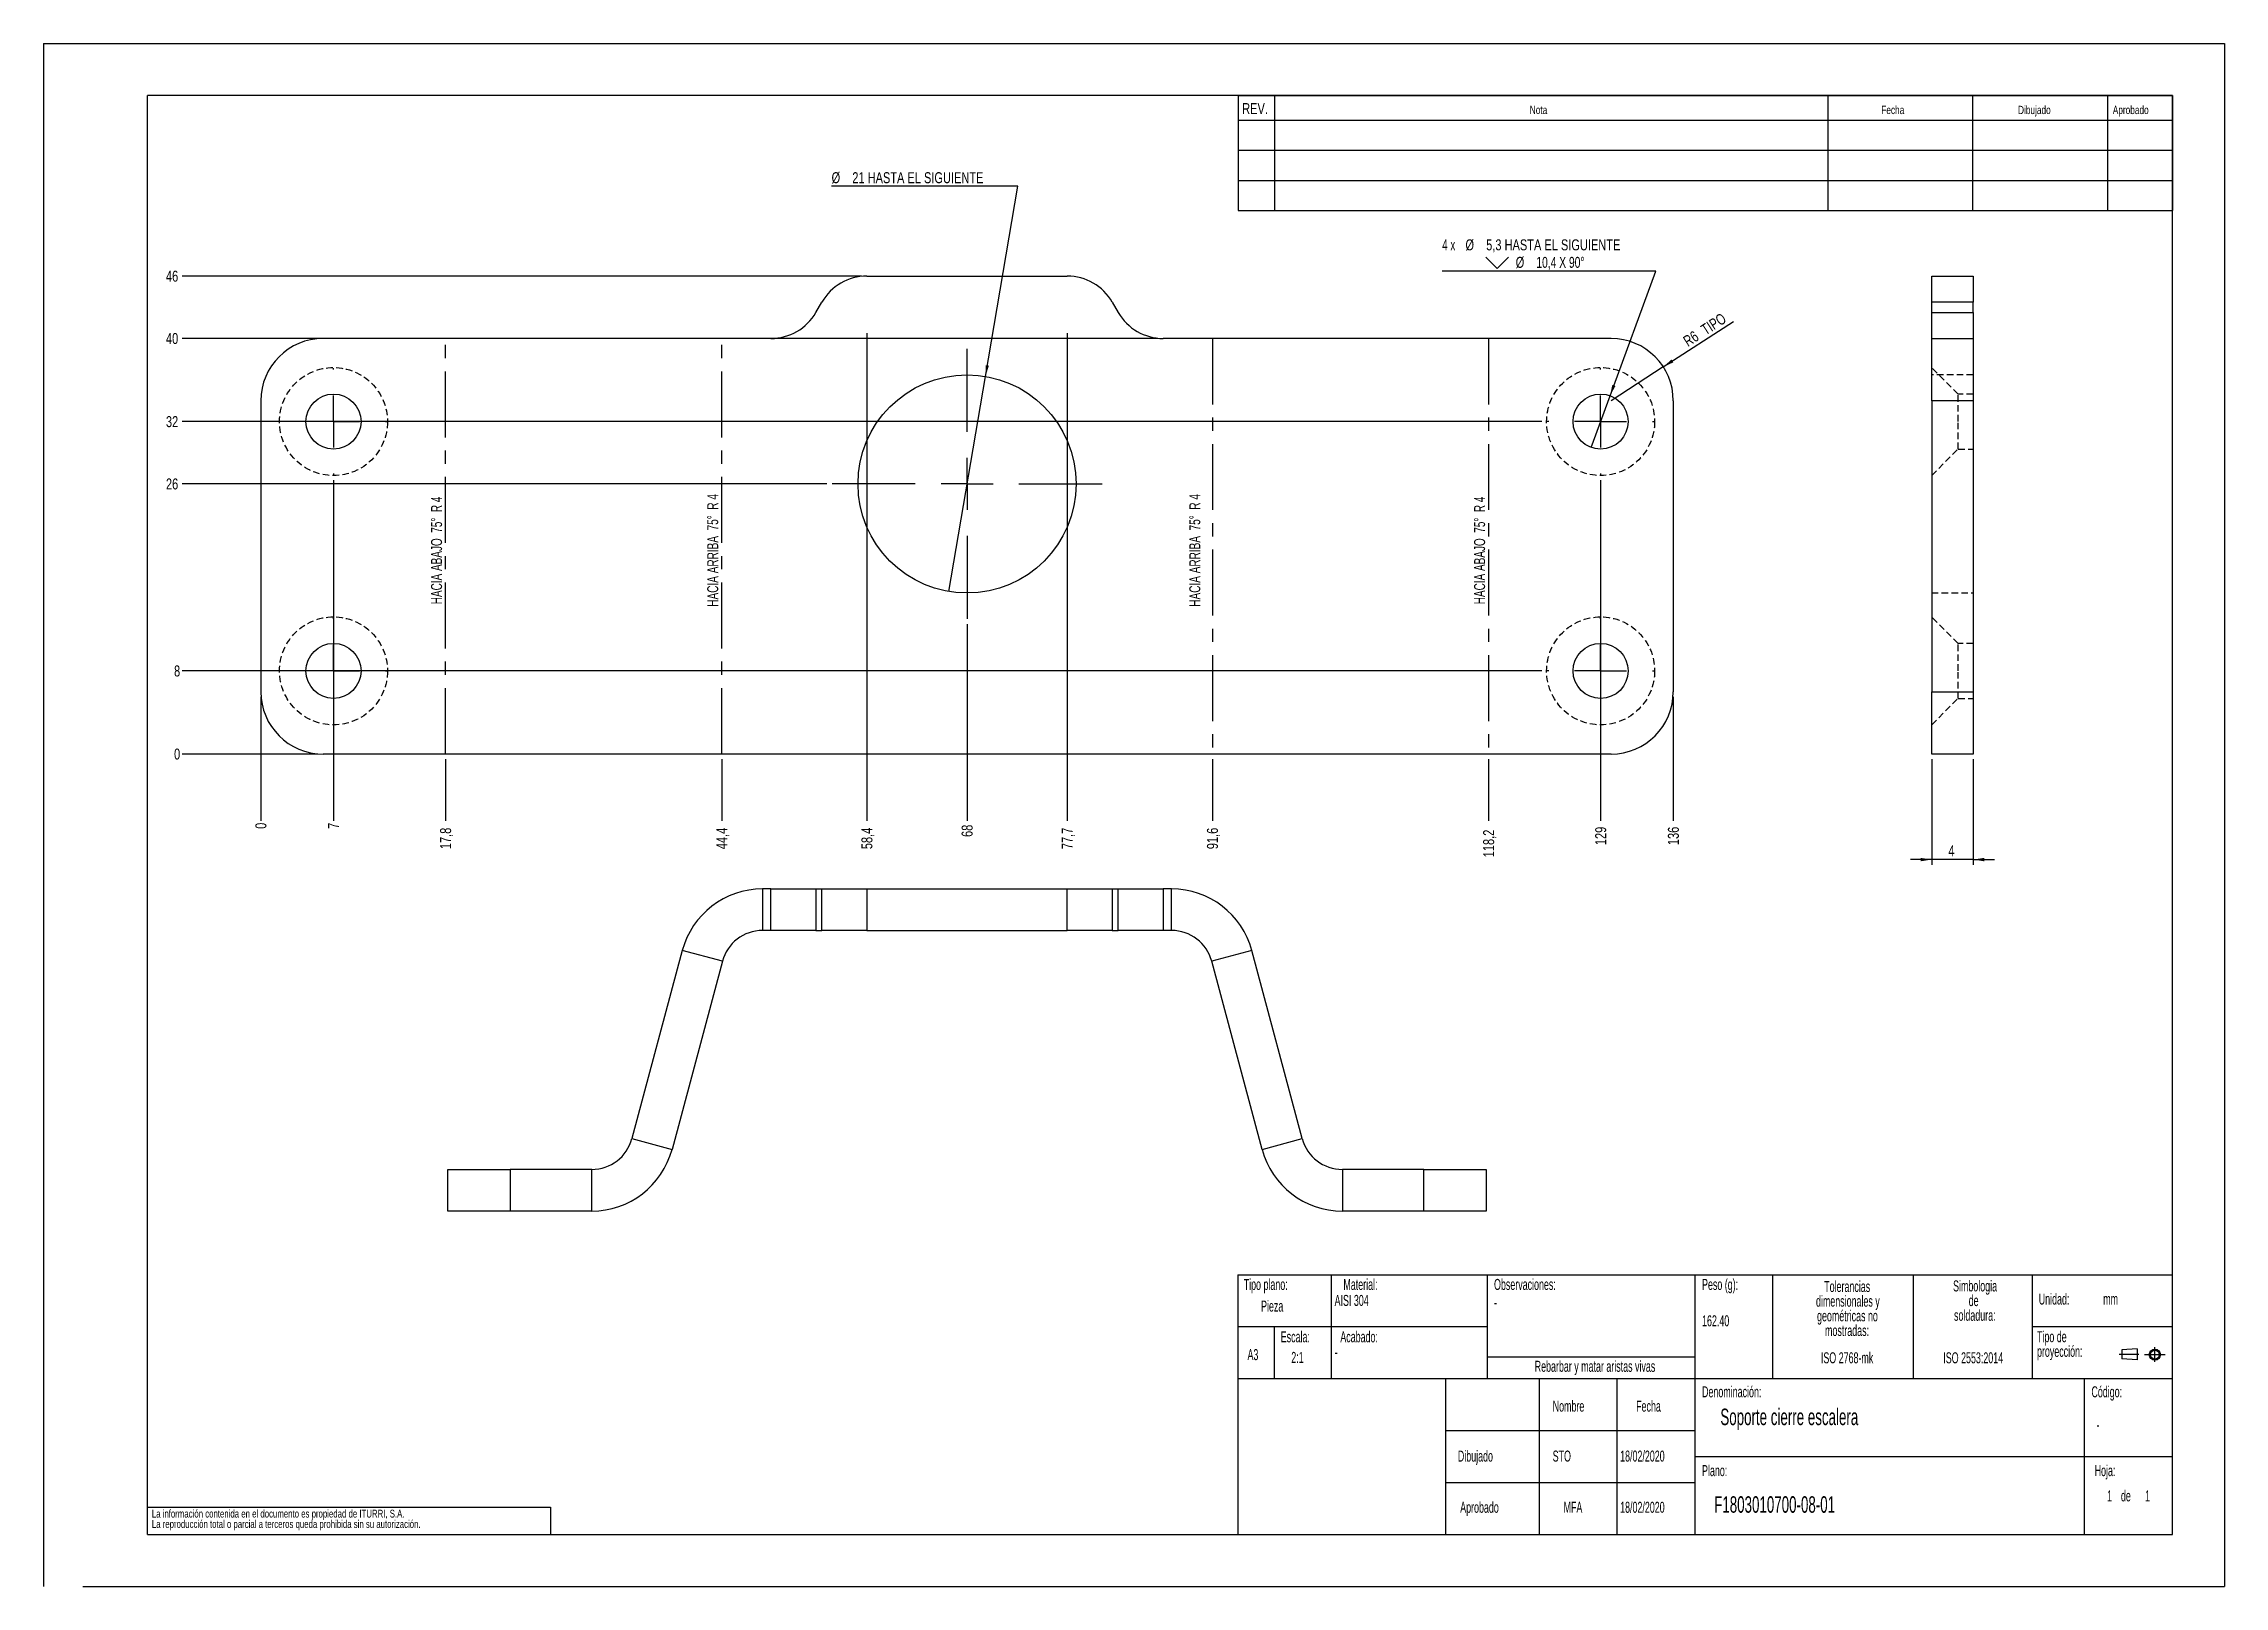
# Model space of a CAD drawing. Extents: x 0 to 2826, y 0 to 813.
# Drawn here: x 0 to 420, y 0 to 297 of the extents above.
import ezdxf

# ---------------------------------------------------------------- set-up
doc = ezdxf.new("R2010")
doc.units = 0
doc.linetypes.add('CENTERX2', pattern=[20.32, 12.7, -2.54, 2.54, -2.54])
doc.linetypes.add('HIDDEN', pattern=[1.905, 1.27, -0.635])
doc.layers.get('0').update_dxf_attribs({"linetype": 'CONTINUOUS'})
doc.layers.add('FORMATO', color=7, linetype='CONTINUOUS')
doc.layers.add('SLD-0', color=179, linetype='CONTINUOUS')
doc.styles.add('SLDTEXTSTYLE0', font='TXT', dxfattribs={"width": 0.605})
doc.styles.add('SLDTEXTSTYLE1', font='TXT', dxfattribs={"width": 0.75})
doc.styles.add('SLDTEXTSTYLE2', font='TXT', dxfattribs={"width": 0.666667})
doc.styles.add('SLDTEXTSTYLE3', font='TXT', dxfattribs={"width": 0.7})
doc.styles.add('SLDTEXTSTYLE4', font='TXT', dxfattribs={"width": 0.678571})
doc.styles.add('SLDTEXTSTYLE5', font='TXT', dxfattribs={"width": 0.681818})
doc.dimstyles.new('SLDDIMSTYLE0', dxfattribs={"dimtxt": 2.116667, "dimasz": 2.116667, "dimexe": 0, "dimexo": 0.0625, "dimgap": 0.529167, "dimtad": 0, "dimtih": 1, "dimtoh": 1, "dimdec": 0, "dimlfac": 0.5, "dimrnd": 1e-09, "dimtxsty": 'SLDTEXTSTYLE1', "dimblk1": 'NONE', "dimblk2": 'NONE', "dimsah": 1, "dimcen": 0.09, "dimazin": 3, "dimtfac": 1, "dimtdec": 0, "dimtofl": 0, "dimtmove": 0, "dimatfit": 3, "dimtolj": 1, "dimtzin": 12})
doc.dimstyles.new('SLDDIMSTYLE1', dxfattribs={"dimtxt": 2.116667, "dimasz": 2.116667, "dimexe": 0, "dimexo": 0.0625, "dimgap": 0.529167, "dimtad": 0, "dimtih": 1, "dimtoh": 1, "dimdec": 1, "dimlfac": 0.5, "dimrnd": 1e-09, "dimzin": 12, "dimtxsty": 'SLDTEXTSTYLE1', "dimblk1": 'NONE', "dimblk2": 'NONE', "dimsah": 1, "dimcen": 0.09, "dimazin": 3, "dimtfac": 1, "dimtdec": 1, "dimtofl": 0, "dimtmove": 0, "dimatfit": 3, "dimtolj": 1, "dimtzin": 12})
doc.dimstyles.new('SLDDIMSTYLE2', dxfattribs={"dimtxt": 2.116667, "dimasz": 2.116667, "dimexe": 0, "dimexo": 0.0625, "dimgap": 0.529167, "dimtad": 0, "dimtih": 1, "dimtoh": 1, "dimdec": 1, "dimlfac": 0.5, "dimrnd": 1e-09, "dimzin": 12, "dimtxsty": 'SLDTEXTSTYLE1', "dimblk1": 'NONE', "dimsah": 1, "dimcen": 0, "dimazin": 3, "dimtfac": 1, "dimtdec": 1, "dimtmove": 0, "dimatfit": 3, "dimtolj": 1, "dimtzin": 12})
doc.dimstyles.new('SLDDIMSTYLE3', dxfattribs={"dimtxt": 2.116667, "dimasz": 2.116667, "dimexe": 0, "dimexo": 0.0625, "dimgap": 0.529167, "dimtad": 0, "dimtih": 1, "dimtoh": 1, "dimdec": 6, "dimlfac": 0.5, "dimrnd": 1e-09, "dimzin": 12, "dimtxsty": 'SLDTEXTSTYLE1', "dimblk1": 'NONE', "dimsah": 1, "dimcen": 0, "dimazin": 3, "dimtfac": 1, "dimtdec": 1, "dimtmove": 0, "dimatfit": 3, "dimtolj": 1, "dimtzin": 12})
doc.dimstyles.new('SLDDIMSTYLE4', dxfattribs={"dimtxt": 2.116667, "dimasz": 2.116667, "dimexe": 0, "dimexo": 0.0625, "dimgap": 0.529167, "dimtad": 1, "dimdec": 1, "dimlfac": 0.5, "dimrnd": 1e-09, "dimzin": 12, "dimtxsty": 'SLDTEXTSTYLE1', "dimsah": 1, "dimcen": 0, "dimazin": 3, "dimtfac": 1, "dimtdec": 1, "dimtofl": 0, "dimtmove": 0, "dimatfit": 3, "dimtolj": 1, "dimtzin": 12})
doc.dimstyles.new('SLDDIMSTYLE5', dxfattribs={"dimtxt": 2.116667, "dimasz": 2.116667, "dimexe": 0, "dimexo": 0.0625, "dimgap": 0.529167, "dimtad": 1, "dimdec": 1, "dimlfac": 0.5, "dimrnd": 1e-09, "dimzin": 12, "dimtxsty": 'SLDTEXTSTYLE1', "dimsah": 1, "dimcen": 0.09, "dimazin": 3, "dimtfac": 1, "dimtdec": 1, "dimtmove": 0, "dimatfit": 3, "dimtolj": 1, "dimtzin": 12})

# ---------------------------------------------------------------- blocks, each defined once
blk = doc.blocks.new('BLOQUE3')
at = {"color": 7, "linetype": 'CENTERX2'}
for p, q in [((397.92, 130.06), (394.8, 130.06)), ((398.88, 130.02), (402.16, 130.02)), ((400.52, 128.85), (400.52, 131.19))]:
    blk.add_line(p, q, dxfattribs=at)
at = {"color": 7, "linetype": 'CONTINUOUS'}
for p, q in [((397.68, 130.95), (395.23, 130.77)), ((395.23, 130.77), (395.23, 129.34)), ((397.68, 130.95), (397.68, 129.16)), ((397.68, 129.16), (395.23, 129.34))]:
    blk.add_line(p, q, dxfattribs=at)
for radius in [0.892, 0.713]:
    blk.add_circle((400.52, 130.02), radius, dxfattribs=at)
blk = doc.blocks.new('SW_NOTE_0')
at = {"layer": 'SLD-0', "color": 0, "attachment_point": 2, "style": 'SLDTEXTSTYLE0'}
for s, insert, char_height in [('dimensionales y', (7.54, -0.09), 2.1167), ('Tolerancias', (7.41, 2.73), 2.1167), ('geométricas no', (7.46, -2.92), 2.1167), ('mostradas:', (7.38, -5.74), 2.117)]:
    blk.add_mtext(s, dxfattribs=dict(at, insert=insert, char_height=char_height))
blk = doc.blocks.new('SW_NOTE_0_1')
at = {"layer": 'SLD-0', "color": 0, "attachment_point": 1, "style": 'SLDTEXTSTYLE0'}
for s, insert, char_height in [('Tipo de', (0, 2.73), 2.117), ('proyección:', (0, -0.09), 2.1167)]:
    blk.add_mtext(s, dxfattribs=dict(at, insert=insert, char_height=char_height))
blk = doc.blocks.new('SW_NOTE_0_2')
at = {"layer": 'SLD-0', "color": 0, "char_height": 2.117, "attachment_point": 2, "style": 'SLDTEXTSTYLE0'}
for s, insert in [('Simbologia', (7.11, 2.73)), ('de', (6.84, -0.09)), ('soldadura:', (7.06, -2.92))]:
    blk.add_mtext(s, dxfattribs=dict(at, insert=insert))
blk = doc.blocks.new('SW_NOTE_0_3')
at = {"layer": 'SLD-0', "color": 0, "char_height": 1.5, "attachment_point": 1, "style": 'SLDTEXTSTYLE1'}
for s, insert in [('La información contenida en el documento es propiedad de ITURRI, S.A.', (0, 1.93)), ('La reproducción total o parcial a terceros queda prohibida sin su autorización.', (0, -0.07))]:
    blk.add_mtext(s, dxfattribs=dict(at, insert=insert))
blk = doc.blocks.new('SW_NOTE_0_4')
at = {"layer": 'SLD-0', "color": 0, "attachment_point": 2, "style": 'SLDTEXTSTYLE0'}
for s, insert, char_height in [('dimensionales y', (7.54, -0.09), 2.1167), ('Tolerancias', (7.41, 2.73), 2.1167), ('geométricas no', (7.46, -2.92), 2.1167), ('mostradas:', (7.38, -5.74), 2.117)]:
    blk.add_mtext(s, dxfattribs=dict(at, insert=insert, char_height=char_height))
blk = doc.blocks.new('SW_NOTE_0_5')
at = {"layer": 'SLD-0', "color": 0, "attachment_point": 1, "style": 'SLDTEXTSTYLE0'}
for s, insert, char_height in [('Tipo de', (0, 2.73), 2.117), ('proyección:', (0, -0.09), 2.1167)]:
    blk.add_mtext(s, dxfattribs=dict(at, insert=insert, char_height=char_height))
blk = doc.blocks.new('SW_NOTE_0_6')
at = {"layer": 'SLD-0', "color": 0, "char_height": 2.117, "attachment_point": 2, "style": 'SLDTEXTSTYLE0'}
for s, insert in [('Simbologia', (7.11, 2.73)), ('de', (6.84, -0.09)), ('soldadura:', (7.06, -2.92))]:
    blk.add_mtext(s, dxfattribs=dict(at, insert=insert))
blk = doc.blocks.new('SW_NOTE_0_7')
at = {"layer": 'SLD-0', "color": 0, "char_height": 1.5, "attachment_point": 1, "style": 'SLDTEXTSTYLE1'}
for s, insert in [('La información contenida en el documento es propiedad de ITURRI, S.A.', (0, 1.93)), ('La reproducción total o parcial a terceros queda prohibida sin su autorización.', (0, -0.07))]:
    blk.add_mtext(s, dxfattribs=dict(at, insert=insert))
blk = doc.blocks.new('_D')
at = {"layer": 'FORMATO'}
blk.add_line((52.83, 160.24), (26.69, 160.24), dxfattribs=at)
at = {"layer": 'FORMATO', "insert": (25.12, 161.29), "char_height": 2.12, "attachment_point": 1, "style": 'SLDTEXTSTYLE1'}
blk.add_mtext('0', dxfattribs=at)
blk = doc.blocks.new('_NONE')
blk = doc.blocks.new('_D_1')
at = {"layer": 'FORMATO', "color": 7}
blk.add_line((288.57, 176.24), (26.69, 176.24), dxfattribs=at)
at = {"layer": 'FORMATO', "color": 7, "insert": (25.12, 177.29), "char_height": 2.12, "attachment_point": 1, "style": 'SLDTEXTSTYLE1'}
blk.add_mtext('8', dxfattribs=at)
blk = doc.blocks.new('_D_2')
at = {"layer": 'FORMATO', "color": 7}
blk.add_line((150.85, 212.24), (26.69, 212.24), dxfattribs=at)
at = {"layer": 'FORMATO', "color": 7, "insert": (23.56, 213.29), "char_height": 2.117, "attachment_point": 1, "style": 'SLDTEXTSTYLE1'}
blk.add_mtext('26', dxfattribs=at)
blk = doc.blocks.new('_D_3')
at = {"layer": 'FORMATO', "color": 7}
blk.add_line((288.57, 224.24), (26.69, 224.24), dxfattribs=at)
at = {"layer": 'FORMATO', "color": 7, "insert": (23.56, 225.29), "char_height": 2.117, "attachment_point": 1, "style": 'SLDTEXTSTYLE1'}
blk.add_mtext('32', dxfattribs=at)
blk = doc.blocks.new('_D_4')
at = {"layer": 'FORMATO', "color": 7}
blk.add_line((214.62, 240.24), (26.69, 240.24), dxfattribs=at)
at = {"layer": 'FORMATO', "color": 7, "insert": (23.56, 241.29), "char_height": 2.117, "attachment_point": 1, "style": 'SLDTEXTSTYLE1'}
blk.add_mtext('40', dxfattribs=at)
blk = doc.blocks.new('_D_5')
at = {"layer": 'FORMATO', "color": 7}
blk.add_line((157.55, 252.24), (26.69, 252.24), dxfattribs=at)
at = {"layer": 'FORMATO', "color": 7, "insert": (23.56, 253.29), "char_height": 2.117, "attachment_point": 1, "style": 'SLDTEXTSTYLE1'}
blk.add_mtext('46', dxfattribs=at)
blk = doc.blocks.new('_D_6')
at = {"layer": 'FORMATO'}
blk.add_line((41.83, 171.24), (41.83, 147.4), dxfattribs=at)
at = {"layer": 'FORMATO', "insert": (40.78, 145.83), "char_height": 2.12, "attachment_point": 1, "rotation": 90, "style": 'SLDTEXTSTYLE1'}
blk.add_mtext('0', dxfattribs=at)
blk = doc.blocks.new('_D_7')
at = {"layer": 'FORMATO', "color": 7}
blk.add_line((55.83, 212.94), (55.83, 147.4), dxfattribs=at)
at = {"layer": 'FORMATO', "color": 7, "insert": (54.78, 145.83), "char_height": 2.12, "attachment_point": 1, "rotation": 90, "style": 'SLDTEXTSTYLE1'}
blk.add_mtext('7', dxfattribs=at)
blk = doc.blocks.new('_D_8')
at = {"layer": 'FORMATO', "color": 7}
blk.add_line((77.4, 159.24), (77.4, 147.4), dxfattribs=at)
at = {"layer": 'FORMATO', "color": 7, "insert": (76.36, 141.92), "char_height": 2.117, "attachment_point": 1, "rotation": 90, "style": 'SLDTEXTSTYLE1'}
blk.add_mtext('17,8', dxfattribs=at)
blk = doc.blocks.new('_D_9')
at = {"layer": 'FORMATO', "color": 7}
blk.add_line((130.6, 159.24), (130.6, 147.4), dxfattribs=at)
at = {"layer": 'FORMATO', "color": 7, "insert": (129.55, 141.92), "char_height": 2.117, "attachment_point": 1, "rotation": 90, "style": 'SLDTEXTSTYLE1'}
blk.add_mtext('44,4', dxfattribs=at)
blk = doc.blocks.new('_D_10')
at = {"layer": 'FORMATO', "color": 7}
blk.add_line((158.55, 241.24), (158.55, 147.4), dxfattribs=at)
at = {"layer": 'FORMATO', "color": 7, "insert": (157.5, 141.92), "char_height": 2.117, "attachment_point": 1, "rotation": 90, "style": 'SLDTEXTSTYLE1'}
blk.add_mtext('58,4', dxfattribs=at)
blk = doc.blocks.new('_D_11')
at = {"layer": 'FORMATO', "color": 7}
blk.add_line((177.85, 185.24), (177.85, 147.4), dxfattribs=at)
at = {"layer": 'FORMATO', "color": 7, "insert": (176.8, 144.27), "char_height": 2.117, "attachment_point": 1, "rotation": 90, "style": 'SLDTEXTSTYLE1'}
blk.add_mtext('68', dxfattribs=at)
blk = doc.blocks.new('_D_12')
at = {"layer": 'FORMATO', "color": 7}
blk.add_line((197.15, 241.24), (197.15, 147.4), dxfattribs=at)
at = {"layer": 'FORMATO', "color": 7, "insert": (196.1, 141.92), "char_height": 2.117, "attachment_point": 1, "rotation": 90, "style": 'SLDTEXTSTYLE1'}
blk.add_mtext('77,7', dxfattribs=at)
blk = doc.blocks.new('_D_13')
at = {"layer": 'FORMATO', "color": 7}
blk.add_line((225.09, 159.24), (225.09, 147.4), dxfattribs=at)
at = {"layer": 'FORMATO', "color": 7, "insert": (224.05, 141.92), "char_height": 2.117, "attachment_point": 1, "rotation": 90, "style": 'SLDTEXTSTYLE1'}
blk.add_mtext('91,6', dxfattribs=at)
blk = doc.blocks.new('_D_14')
at = {"layer": 'FORMATO', "color": 7}
blk.add_line((278.29, 159.24), (278.29, 147.4), dxfattribs=at)
at = {"layer": 'FORMATO', "color": 7, "insert": (277.24, 140.36), "char_height": 2.117, "attachment_point": 1, "rotation": 90, "style": 'SLDTEXTSTYLE1'}
blk.add_mtext('118,2', dxfattribs=at)
blk = doc.blocks.new('_D_15')
at = {"layer": 'FORMATO', "color": 7}
blk.add_line((299.87, 212.94), (299.87, 147.4), dxfattribs=at)
at = {"layer": 'FORMATO', "color": 7, "insert": (298.82, 142.7), "char_height": 2.117, "attachment_point": 1, "rotation": 90, "style": 'SLDTEXTSTYLE1'}
blk.add_mtext('129', dxfattribs=at)
blk = doc.blocks.new('_D_16')
at = {"layer": 'FORMATO', "color": 7}
blk.add_line((313.87, 171.24), (313.87, 147.4), dxfattribs=at)
at = {"layer": 'FORMATO', "color": 7, "insert": (312.82, 142.7), "char_height": 2.117, "attachment_point": 1, "rotation": 90, "style": 'SLDTEXTSTYLE1'}
blk.add_mtext('136', dxfattribs=at)
blk = doc.blocks.new('SW_SYMBOL_HOLE_SINK')
at = {"layer": 'FORMATO', "color": 0}
for p, q in [((0, 875), (800, 75)), ((800, 75), (1600, 875))]:
    blk.add_line(p, q, dxfattribs=at)
blk = doc.blocks.new('_D_17')
at = {"layer": 'FORMATO'}
for p, q in [((310.5, 253.22), (269.36, 253.22)), ((301.69, 229.22), (310.5, 253.22)), ((298.04, 219.27), (301.69, 229.22))]:
    blk.add_line(p, q, dxfattribs=at)
blk.add_solid([(301.69, 229.22), (302.73, 231.09), (302.12, 231.32)], dxfattribs=at)
at = {"layer": 'FORMATO', "xscale": 0.0027037109375, "yscale": 0.0027037109375, "zscale": 0.0027037109375}
blk.add_blockref('SW_SYMBOL_HOLE_SINK', (277.79, 253.52), dxfattribs=at)
at = {"layer": 'FORMATO', "attachment_point": 1}
for s, insert, char_height, style in [('4 x', (269.36, 259.32), 2.117, 'SLDTEXTSTYLE2'), ('%%c', (273.84, 259.32), 2.117, 'SLDTEXTSTYLE1'), ('5,3 HASTA EL SIGUIENTE', (277.83, 259.32), 2.1167, 'SLDTEXTSTYLE1'), ('%%c', (283.51, 255.95), 2.117, 'SLDTEXTSTYLE1'), ('10,4 X 90°', (287.49, 255.95), 2.117, 'SLDTEXTSTYLE3')]:
    blk.add_mtext(s, dxfattribs=dict(at, insert=insert, char_height=char_height, style=style))
blk = doc.blocks.new('_D_18')
at = {"layer": 'FORMATO'}
for p, q in [((187.64, 269.53), (151.76, 269.53)), ((181.39, 232.94), (187.64, 269.53)), ((174.31, 191.54), (181.39, 232.94))]:
    blk.add_line(p, q, dxfattribs=at)
blk.add_solid([(181.39, 232.94), (182.06, 234.97), (181.42, 235.08)], dxfattribs=at)
at = {"layer": 'FORMATO', "attachment_point": 1, "style": 'SLDTEXTSTYLE1'}
for s, insert, char_height in [('%%c', (151.76, 272.25), 2.117), ('21 HASTA EL SIGUIENTE', (155.75, 272.25), 2.1167)]:
    blk.add_mtext(s, dxfattribs=dict(at, insert=insert, char_height=char_height))
blk = doc.blocks.new('_D_19')
at = {"layer": 'FORMATO', "color": 7}
for q in [(325.43, 243.52), (301.87, 228.24)]:
    blk.add_line((311.94, 234.77), q, dxfattribs=at)
blk.add_solid([(311.94, 234.77), (313.89, 235.65), (313.53, 236.2)], dxfattribs=at)
at = {"layer": 'FORMATO', "color": 7, "char_height": 2.117, "attachment_point": 1, "rotation": 32.9582, "style": 'SLDTEXTSTYLE1'}
for s, insert in [('TIPO', (318.96, 242.57)), ('R6', (315.54, 240.36))]:
    blk.add_mtext(s, dxfattribs=dict(at, insert=insert))
blk = doc.blocks.new('SW_CENTERMARKSYMBOL_0')
at = {"layer": 'FORMATO', "color": 0}
for p, q in [((0, 10), (0, 26)), ((0, 0), (0, 5)), ((-10, 0), (-26, 0)), ((0, 0), (-5, 0)), ((0, 0), (0, -5)), ((0, 0), (5, 0)), ((10, 0), (26, 0)), ((0, -10), (0, -26))]:
    blk.add_line(p, q, dxfattribs=at)
blk = doc.blocks.new('SW_CENTERMARKSYMBOL_1')
at = {"layer": 'FORMATO', "color": 0}
for p, q in [((0, 10), (0, 10.3)), ((0, 0), (0, 5)), ((-10, 0), (-10.3, 0)), ((0, 0), (-5, 0)), ((0, 0), (0, -5)), ((0, 0), (5, 0)), ((10, 0), (10.3, 0)), ((0, -10), (0, -10.3))]:
    blk.add_line(p, q, dxfattribs=at)
blk = doc.blocks.new('SW_CENTERMARKSYMBOL_2')
at = {"layer": 'FORMATO', "color": 0}
for p, q in [((0, 10), (0, 10.3)), ((0, 0), (0, 5)), ((-10, 0), (-10.3, 0)), ((0, 0), (-5, 0)), ((0, 0), (0, -5)), ((0, 0), (5, 0)), ((10, 0), (10.3, 0)), ((0, -10), (0, -10.3))]:
    blk.add_line(p, q, dxfattribs=at)
blk = doc.blocks.new('SW_CENTERMARKSYMBOL_3')
at = {"layer": 'FORMATO', "color": 0}
for p, q in [((0, 10), (0, 10.3)), ((0, 0), (0, 5)), ((-10, 0), (-10.3, 0)), ((0, 0), (-5, 0)), ((0, 0), (0, -5)), ((0, 0), (5, 0)), ((10, 0), (10.3, 0)), ((0, -10), (0, -10.3))]:
    blk.add_line(p, q, dxfattribs=at)
blk = doc.blocks.new('SW_CENTERMARKSYMBOL_4')
at = {"layer": 'FORMATO', "color": 0}
for p, q in [((0, 10), (0, 10.3)), ((0, 0), (0, 5)), ((-10, 0), (-10.3, 0)), ((0, 0), (-5, 0)), ((0, 0), (0, -5)), ((0, 0), (5, 0)), ((10, 0), (10.3, 0)), ((0, -10), (0, -10.3))]:
    blk.add_line(p, q, dxfattribs=at)
blk = doc.blocks.new('_D_20')
at = {"layer": 'FORMATO', "color": 7}
for p, q in [((363.63, 159.24), (363.63, 138.92)), ((371.63, 159.24), (371.63, 138.92)), ((363.63, 139.92), (359.56, 139.92)), ((371.63, 139.92), (363.63, 139.92)), ((371.63, 139.92), (375.7, 139.92))]:
    blk.add_line(p, q, dxfattribs=at)
for points in [[(363.63, 139.92), (361.51, 140.24), (361.51, 139.59)], [(371.63, 139.92), (373.74, 139.59), (373.74, 140.24)]]:
    blk.add_solid(points, dxfattribs=at)
at = {"layer": 'FORMATO', "color": 7, "insert": (366.84, 142.65), "char_height": 2.12, "attachment_point": 1, "style": 'SLDTEXTSTYLE1'}
blk.add_mtext('4', dxfattribs=at)

msp = doc.modelspace()

# ---------------------------------------------------------------- linework, layer by layer
at = {"color": 7, "linetype": 'CONTINUOUS'}
for p, q in [((0, 297), (420, 297)), ((0, 297), (0, -0.0013492)), ((420, 297), (420, 0)), ((410, 287), (20, 287)), ((20, 10), (20, 287)), ((410, 10), (410, 287)), ((158.5489153, 252.2427895), (197.1455044, 252.2427895)), ((363.626057, 252.2427895), (371.6260546, 252.2427895)), ((363.626057, 247.2427869), (363.626057, 252.2427895)), ((371.6260546, 252.2427895), (371.6260546, 247.2427869)), ((148.7339619, 245.2427902), (149.8886622, 247.2427869)), ((205.8057576, 247.2427869), (206.9604579, 245.2427902)), ((371.6260546, 247.2427869), (363.626057, 247.2427869)), ((363.626057, 245.2427902), (363.626057, 247.2427869)), ((363.626057, 245.2427902), (371.6260546, 245.2427902)), ((363.626057, 240.2427876), (363.626057, 245.2427902)), ((371.6260546, 245.2427902), (371.6260546, 247.2427869)), ((371.6260546, 245.2427902), (371.6260546, 240.2427876)), ((140.0737087, 240.2427876), (53.8273188, 240.2427876)), ((301.8671009, 240.2427876), (215.620711, 240.2427876)), ((363.626057, 240.2427876), (371.6260546, 240.2427876)), ((363.626057, 228.2427893), (363.626057, 240.2427876)), ((371.6260546, 240.2427876), (371.6260546, 228.2427893)), ((41.8273243, 228.2427893), (41.8273243, 172.2427876)), ((313.8670954, 228.2427893), (313.8670954, 172.2427876)), ((371.6260546, 228.2427893), (363.626057, 228.2427893)), ((363.626057, 228.2427893), (363.626057, 172.2427876)), ((371.6260546, 228.2427893), (371.6260546, 172.2427876)), ((363.626057, 160.2427894), (363.626057, 172.2427876)), ((363.626057, 172.2427876), (371.6260546, 172.2427876)), ((371.6260546, 172.2427876), (371.6260546, 160.2427894)), ((301.8671009, 160.2427894), (53.8273188, 160.2427894)), ((371.6260546, 160.2427894), (363.626057, 160.2427894)), ((138.4550813, 134.2620182), (138.4550813, 126.2620206)), ((140.0737087, 134.2620182), (138.4550813, 134.2620182)), ((140.0737087, 126.2620206), (140.0737087, 134.2620182)), ((140.0737087, 134.2620182), (148.7339619, 134.2620182)), ((148.7339619, 134.2620182), (148.7339619, 126.2620206)), ((148.7339619, 134.2620182), (149.8886622, 134.2620182)), ((149.8886622, 126.2620206), (149.8886622, 134.2620182)), ((149.8886622, 134.2620182), (158.5489153, 134.2620182)), ((158.5489153, 134.2620182), (158.5489153, 126.2620206)), ((158.5489153, 134.2620182), (197.1455044, 134.2620182)), ((197.1455044, 126.2620206), (197.1455044, 134.2620182)), ((197.1455044, 134.2620182), (205.8057576, 134.2620182)), ((205.8057576, 134.2620182), (205.8057576, 126.2620206)), ((205.8057576, 134.2620182), (206.9604579, 134.2620182)), ((206.9604579, 126.2620206), (206.9604579, 134.2620182)), ((206.9604579, 134.2620182), (215.620711, 134.2620182)), ((215.620711, 134.2620182), (215.620711, 126.2620206)), ((217.2393385, 134.2620182), (215.620711, 134.2620182)), ((217.2393385, 126.2620206), (217.2393385, 134.2620182)), ((140.0737087, 126.2620206), (138.4550813, 126.2620206)), ((148.7339619, 126.2620206), (140.0737087, 126.2620206)), ((148.7339619, 126.2620206), (149.8886622, 126.2620206)), ((158.5489153, 126.2620206), (149.8886622, 126.2620206)), ((158.5489153, 126.2620206), (197.1455044, 126.2620206)), ((205.8057576, 126.2620206), (197.1455044, 126.2620206)), ((205.8057576, 126.2620206), (206.9604579, 126.2620206)), ((215.620711, 126.2620206), (206.9604579, 126.2620206)), ((217.2393385, 126.2620206), (215.620711, 126.2620206)), ((123.0002674, 122.4031228), (113.2973838, 86.1914673)), ((130.7276744, 120.3325729), (123.0002674, 122.4031228)), ((232.6941523, 122.4031228), (224.9667454, 120.3325729)), ((242.397036, 86.1914673), (232.6941523, 122.4031228)), ((130.7276744, 120.3325729), (121.0247907, 84.1209147)), ((234.669629, 84.1209147), (224.9667454, 120.3325729)), ((113.2973838, 86.1914673), (121.0247907, 84.1209147)), ((234.669629, 84.1209147), (242.397036, 86.1914673)), ((77.8472084, 72.2620192), (77.8472084, 80.2620196)), ((77.8472084, 80.2620196), (89.8472103, 80.2620196)), ((89.8472103, 80.2620196), (89.8472103, 72.2620192)), ((105.5699769, 80.2620196), (89.8472103, 80.2620196)), ((105.5699769, 72.2620192), (105.5699769, 80.2620196)), ((250.1244429, 80.2620196), (250.1244429, 72.2620192)), ((265.8472094, 80.2620196), (250.1244429, 80.2620196)), ((265.8472094, 72.2620192), (265.8472094, 80.2620196)), ((265.8472094, 80.2620196), (277.8472114, 80.2620196)), ((277.8472114, 80.2620196), (277.8472114, 72.2620192)), ((89.8472103, 72.2620192), (77.8472084, 72.2620192)), ((105.5699769, 72.2620192), (89.8472103, 72.2620192)), ((265.8472094, 72.2620192), (250.1244429, 72.2620192)), ((277.8472114, 72.2620192), (265.8472094, 72.2620192)), ((230, 60), (410, 60)), ((230, 60), (230, 10)), ((20, 10), (410, 10)), ((7.5306184, 0), (420, 0))]:
    msp.add_line(p, q, dxfattribs=at)
at = {"color": 7, "linetype": 'CENTERX2'}
for p, q in [((77.4040712, 160.2427885), (77.4040712, 240.2427885)), ((130.6011005, 160.2427885), (130.6011005, 240.2427885)), ((225.0933192, 240.2427885), (225.0933192, 160.2427885)), ((278.2903485, 240.2427885), (278.2903485, 160.2427885))]:
    msp.add_line(p, q, dxfattribs=at)
at = {"color": 7, "linetype": 'HIDDEN'}
for p, q in [((368.7260577, 229.542789), (363.626057, 234.6427896)), ((371.6260546, 233.2427883), (363.626057, 233.2427883)), ((368.7260577, 224.2427887), (368.7260577, 229.542789)), ((371.6260546, 229.542789), (368.7260577, 229.542789)), ((368.7260577, 218.9427884), (368.7260577, 224.2427887)), ((363.626057, 213.8427886), (368.7260577, 218.9427884)), ((368.7260577, 218.9427884), (371.6260546, 218.9427884)), ((363.626057, 191.2427888), (371.6260546, 191.2427888)), ((368.7260577, 181.5427886), (363.626057, 186.6427883)), ((368.7260577, 176.2427883), (368.7260577, 181.5427886)), ((371.6260546, 181.5427886), (368.7260577, 181.5427886)), ((368.7260577, 170.9427879), (368.7260577, 176.2427883)), ((363.626057, 165.8427873), (368.7260577, 170.9427879)), ((368.7260577, 170.9427879), (371.6260546, 170.9427879))]:
    msp.add_line(p, q, dxfattribs=at)
for centre in [(55.8273214, 224.2427885), (299.8670983, 224.2427885), (55.8273214, 176.2427885), (299.8670983, 176.2427885)]:
    msp.add_circle(centre, 10.4, dxfattribs=at)
at = {"color": 7, "linetype": 'CONTINUOUS'}
for centre, radius in [((177.8472099, 212.2427885), 21), ((55.8273214, 224.2427885), 5.3), ((299.8670983, 224.2427885), 5.3), ((55.8273214, 176.2427885), 5.3), ((299.8670983, 176.2427885), 5.3)]:
    msp.add_circle(centre, radius, dxfattribs=at)
for centre, radius, start, end in [((158.5489158, 242.2427885), 10, 90, 150), ((197.1455039, 242.2427885), 10, 30, 90), ((140.0737072, 250.2427885), 10, 270, 330), ((215.6207126, 250.2427885), 10, 210, 270), ((53.8273214, 228.2427885), 12, 90, 180), ((301.8670983, 228.2427885), 12, 0, 90), ((53.8273214, 172.2427885), 12, 180, 270), ((301.8670983, 172.2427885), 12, 270, 0), ((138.4550822, 118.2620192), 16, 90, 165), ((217.2393376, 118.2620192), 16, 15, 90), ((138.4550822, 118.2620192), 8, 90, 165), ((217.2393376, 118.2620192), 8, 15, 90), ((105.5699781, 88.2620192), 8, 270, 345), ((105.5699781, 88.2620192), 16, 270, 345), ((250.1244417, 88.2620192), 16, 195, 270), ((250.1244417, 88.2620192), 8, 195, 270)]:
    msp.add_arc(centre, radius, start, end, dxfattribs=at)
at = {"layer": 'FORMATO'}
for p, q in [((230.0914672, 287), (410, 287)), ((230.0914672, 287), (230.0914672, 264.8655853)), ((237.033566, 287), (237.033566, 264.8655853)), ((343.6570514, 287), (343.6570514, 264.8655853)), ((371.4622379, 287), (371.4622379, 264.8655853)), ((397.5127429, 287), (397.5127429, 264.8655853)), ((410, 287), (410, 264.8655853)), ((230.0914672, 282.2655853), (410, 282.2655853)), ((230.0914672, 276.4655853), (410, 276.4655853)), ((230.0914672, 270.6655853), (410, 270.6655853)), ((230.0914672, 264.8655853), (410, 264.8655853))]:
    msp.add_line(p, q, dxfattribs=at)
at = {"layer": 'SLD-0'}
for p, q in [((248, 60), (248, 40)), ((278, 60), (278, 40)), ((318, 60), (318, 40)), ((333, 60), (333, 40)), ((360.0817104, 60), (360.0817104, 40)), ((383, 60), (383, 40)), ((230, 50), (248, 50)), ((237, 50), (237, 40)), ((248, 50), (278, 50)), ((383, 50), (410, 50)), ((278, 44.1579283), (318, 44.1579283)), ((230, 40), (410, 40)), ((270, 40), (270, 10)), ((288, 40), (288, 10)), ((303, 40), (303, 10)), ((318, 40), (318, 10)), ((393, 40), (393, 10)), ((270, 30), (318, 30)), ((318, 25), (393, 25)), ((393, 25), (410, 25)), ((270, 20), (318, 20)), ((20.0022181, 15.2451547), (97.6286732, 15.2451547)), ((97.6286732, 15.2451547), (97.6286732, 10))]:
    msp.add_line(p, q, dxfattribs=at)

# ---------------------------------------------------------------- block references
at = {"color": 7, "linetype": 'CONTINUOUS', "xscale": 1.2, "yscale": 1.2, "zscale": 1.2}
msp.add_blockref('BLOQUE3', (-74.0107556, -111.4075522), dxfattribs=at)
msp.add_blockref('BLOQUE3', (-74.0107556, -111.4075522), dxfattribs=at)
at = {"layer": 'FORMATO', "color": 7}
for name, p in [('SW_CENTERMARKSYMBOL_0', (177.8472099, 212.2427885)), ('SW_CENTERMARKSYMBOL_1', (55.8273214, 224.2427885)), ('SW_CENTERMARKSYMBOL_4', (299.8670983, 224.2427885)), ('SW_CENTERMARKSYMBOL_2', (55.8273214, 176.2427885)), ('SW_CENTERMARKSYMBOL_3', (299.8670983, 176.2427885))]:
    msp.add_blockref(name, p, dxfattribs=at)
at = {"layer": 'SLD-0'}
for name, p in [('SW_NOTE_0', (339.9454214, 56.0559764)), ('SW_NOTE_0_4', (339.9454214, 56.0559764)), ('SW_NOTE_0_2', (364.8731216, 56.1655427)), ('SW_NOTE_0_6', (364.8731216, 56.1655427)), ('SW_NOTE_0_1', (383.9139954, 46.3909454)), ('SW_NOTE_0_5', (383.9139954, 46.3909454)), ('SW_NOTE_0_3', (20.8378339, 12.8192045)), ('SW_NOTE_0_7', (20.8378339, 12.8192045))]:
    msp.add_blockref(name, p, dxfattribs=at)

# ---------------------------------------------------------------- texts
at = {"color": 7, "linetype": 'CONTINUOUS', "char_height": 2.116666667, "attachment_point": 2, "rotation": 90}
for s, insert, style in [('HACIA ARRIBA  75°  R 4', (127.8101807, 199.4426691), 'SLDTEXTSTYLE5'), ('HACIA ARRIBA  75°  R 4', (220.6534811, 199.4426691), 'SLDTEXTSTYLE5'), ('HACIA ABAJO  75°  R 4', (74.6131514, 199.4358099), 'SLDTEXTSTYLE4'), ('HACIA ABAJO  75°  R 4', (275.4994287, 199.4358099), 'SLDTEXTSTYLE4')]:
    msp.add_mtext(s, dxfattribs=dict(at, insert=insert, style=style))
at = {"layer": 'FORMATO', "attachment_point": 1, "style": 'SLDTEXTSTYLE1'}
for s, insert, char_height in [('REV.', (230.8356964, 285.5521402), 2.11666667), ('Nota', (286.2243836, 285.0258187), 1.5875), ('Fecha', (353.9264063, 285.0258187), 1.5875), ('Dibujado', (380.2608472, 285.0258187), 1.5875), ('Aprobado', (398.510071, 285.0258187), 1.5875)]:
    msp.add_mtext(s, dxfattribs=dict(at, insert=insert, char_height=char_height))
at = {"layer": 'SLD-0', "style": 'SLDTEXTSTYLE0'}
for s, insert, char_height, attachment_point in [('Tipo plano:', (231.1292908, 59.1808646), 2.116666667, 1), ('Tipo plano:', (231.1292908, 59.1808646), 2.116666667, 1), ('Material:', (250.3296691, 59.1808646), 2.11666667, 1), ('Material:', (250.3296691, 59.1808646), 2.11666667, 1), ('Observaciones:', (279.3386151, 59.1808646), 2.116666667, 1), ('Observaciones:', (279.3386151, 59.1808646), 2.116666667, 1), ('Peso (g):', (319.4030594, 59.1808646), 2.11666667, 1), ('Peso (g):', (319.4030594, 59.1808646), 2.11666667, 1), ('Pieza', (234.4725947, 55.0191957), 2.11666667, 1), ('Pieza', (234.4725947, 55.0191957), 2.11666667, 1), ('AISI 304', (248.6348285, 56.1057588), 2.11666667, 1), ('AISI 304', (248.6348285, 56.1057588), 2.11666667, 1), ('Unidad:', (384.2461492, 56.3706281), 2.11666667, 1), ('Unidad:', (384.2461492, 56.3706281), 2.11666667, 1), ('mm', (396.6621778, 56.3706281), 2.11666667, 1), ('mm', (396.6621778, 56.3706281), 2.11666667, 1), ('-', (279.3386151, 55.7181158), 2.1166667, 1), ('-', (279.3386151, 55.7181158), 2.1166667, 1), ('162.40', (319.4030594, 52.1813088), 2.11666667, 1), ('162.40', (319.4030594, 52.1813088), 2.11666667, 1), ('Escala:', (238.263105, 49.1014685), 2.11666667, 1), ('Escala:', (238.263105, 49.1014685), 2.11666667, 1), ('Acabado:', (249.7382769, 49.1014685), 2.11666667, 1), ('Acabado:', (249.7382769, 49.1014685), 2.11666667, 1), ('A3', (231.8593489, 45.6743677), 2.11666667, 1), ('A3', (231.8593489, 45.6743677), 2.11666667, 1), ('2:1', (240.2902322, 45.1347448), 2.11666667, 1), ('2:1', (240.2902322, 45.1347448), 2.11666667, 1), ('-', (248.6348285, 46.175725), 2.1166667, 1), ('-', (248.6348285, 46.175725), 2.1166667, 1), ('Rebarbar y matar aristas vivas', (298.7854901, 43.4237297), 2.116666667, 2), ('Rebarbar y matar aristas vivas', (298.7854901, 43.4237297), 2.116666667, 2), ('ISO 2768-mk', (347.3366056, 45.0600174), 2.116666667, 2), ('ISO 2768-mk', (347.3366056, 45.0600174), 2.116666667, 2), ('ISO 2553:2014', (371.6253871, 45.0600174), 2.116666667, 2), ('ISO 2553:2014', (371.6253871, 45.0600174), 2.116666667, 2), ('Denominación:', (319.4030594, 38.5143113), 2.116666667, 1), ('Denominación:', (319.4030594, 38.5143113), 2.116666667, 1), ('Código:', (394.3979394, 38.5143113), 2.11666667, 1), ('Código:', (394.3979394, 38.5143113), 2.11666667, 1), ('Nombre', (290.6377459, 35.7548338), 2.11666667, 1), ('Nombre', (290.6377459, 35.7548338), 2.11666667, 1), ('Fecha', (306.7083309, 35.7548338), 2.11666667, 1), ('Fecha', (306.7083309, 35.7548338), 2.11666667, 1), ('Soporte cierre escalera', (322.9295948, 34.2173321), 3.175, 1), ('Soporte cierre escalera', (322.9295948, 34.2173321), 3.175, 1), ('-', (395.380136, 32.1931686), 2.1166667, 1), ('-', (395.380136, 32.1931686), 2.1166667, 1), ('Dibujado', (272.3731861, 26.1403087), 2.11666667, 1), ('Dibujado', (272.3731861, 26.1403087), 2.11666667, 1), ('STO', (290.6377459, 26.1403088), 2.11666667, 1), ('18/02/2020', (303.6286535, 26.1403088), 2.11666667, 1), ('Plano:', (319.4030594, 23.3382675), 2.11666667, 1), ('Plano:', (319.4030594, 23.3382675), 2.11666667, 1), ('Hoja:', (395.0139177, 23.3382675), 2.11666667, 1), ('Hoja:', (395.0139177, 23.3382675), 2.11666667, 1), ('F1803010700-08-01', (321.7389698, 17.3467609), 3.175, 1), ('F1803010700-08-01', (321.7389698, 17.3467609), 3.175, 1), ('1', (397.4127138, 18.4749038), 2.1166667, 1), ('1', (397.4127138, 18.4749038), 2.1166667, 1), ('1', (397.4127138, 18.4749038), 2.1166667, 1), ('1', (397.4127138, 18.4749038), 2.1166667, 1), ('de', (400.0775025, 18.4749037), 2.11666667, 1), ('de', (400.0775025, 18.4749037), 2.11666667, 1), ('de', (400.0775025, 18.4749037), 2.11666667, 1), ('de', (400.0775025, 18.4749037), 2.11666667, 1), ('1', (404.7307995, 18.4749038), 2.1166667, 1), ('1', (404.7307995, 18.4749038), 2.1166667, 1), ('1', (404.7307995, 18.4749038), 2.1166667, 1), ('1', (404.7307995, 18.4749038), 2.1166667, 1), ('Aprobado', (272.8245418, 16.2823587), 2.11666667, 1), ('Aprobado', (272.8245418, 16.2823587), 2.11666667, 1), ('MFA', (292.7350585, 16.2823587), 2.11666667, 1), ('18/02/2020', (303.6286535, 16.2823587), 2.11666667, 1)]:
    msp.add_mtext(s, dxfattribs=dict(at, insert=insert, char_height=char_height, attachment_point=attachment_point))

# ---------------------------------------------------------------- dimensions: what is measured, and where the dimension line sits
at = {"layer": 'FORMATO'}
for p1, p2, text, dimstyle, picture, middle in [((174.307544, 191.5432531), (181.3868758, 232.9423239), '<> HASTA EL SIGUIENTE\\P', 'SLDDIMSTYLE3', '_D_18', (168.9100838, 271.2076633)), ((298.0415517, 219.2671097), (301.692645, 229.2184673), '4 x <> HASTA EL SIGUIENTE\\P{\\fGDT;w}%%c 10.4 X 90°\\P', 'SLDDIMSTYLE2', '_D_17', (289.1374014, 256.5874762))]:
    dim = msp.add_diameter_dim_2p(p1=p1, p2=p2, text=text, dimstyle=dimstyle, dxfattribs=at)
    dim.commit()
    dim.dimension.update_dxf_attribs({"geometry": picture, "text_midpoint": middle, "dimtype": 163})
at = {"layer": 'FORMATO', "color": 7}
for feature_location, offset, dtype, origin, picture, middle in [((158.5489158, 252.2427885), (-131.8627636, 0), 0, (53.8273214, 160.2427885), '_D_5', (25.1221707, 252.2427885)), ((215.6207126, 240.2427885), (-188.9345604, 0), 0, (53.8273214, 160.2427885), '_D_4', (25.1221707, 240.2427885)), ((158.5489158, 242.2427885), (0, -94.8461538), 1, (41.8273214, 172.2427885), '_D_10', (158.5489158, 144.6606468)), ((197.1455039, 242.2427885), (0, -94.8461538), 1, (41.8273214, 172.2427885), '_D_12', (197.1455039, 144.6606468)), ((289.5670983, 224.2427885), (-262.8809462, 0), 0, (53.8273214, 160.2427885), '_D_3', (25.1221707, 224.2427885)), ((151.8472099, 212.2427885), (-125.1610577, 0), 0, (53.8273214, 160.2427885), '_D_2', (25.1221707, 212.2427885)), ((55.8273214, 213.9427885), (0, -66.5461538), 1, (41.8273214, 172.2427885), '_D_7', (55.8273214, 146.6146439)), ((299.8670983, 213.9427885), (0, -66.5461538), 1, (41.8273214, 172.2427885), '_D_15', (299.8670983, 145.0506624)), ((177.8472099, 186.2427885), (0, -38.8461538), 1, (41.8273214, 172.2427885), '_D_11', (177.8472099, 145.8326531)), ((289.5670983, 176.2427885), (-262.8809462, 0), 0, (53.8273214, 160.2427885), '_D_1', (25.9041614, 176.2427885)), ((77.4040712, 160.2427885), (0, -12.8461538), 1, (41.8273214, 172.2427885), '_D_8', (77.4040712, 144.6606468)), ((130.6011005, 160.2427885), (0, -12.8461538), 1, (41.8273214, 172.2427885), '_D_9', (130.6011005, 144.6606468)), ((225.0933192, 160.2427885), (0, -12.8461538), 1, (41.8273214, 172.2427885), '_D_13', (225.0933192, 144.6606468)), ((278.2903485, 160.2427885), (0, -12.8461538), 1, (41.8273214, 172.2427885), '_D_14', (278.2903485, 143.878656)), ((313.8670983, 172.2427885), (0, -24.8461538), 1, (41.8273214, 172.2427885), '_D_16', (313.8670983, 145.0506624))]:
    dim = msp.add_ordinate_dim(feature_location=feature_location, offset=offset, dtype=dtype, origin=origin, dimstyle='SLDDIMSTYLE1', dxfattribs=at)
    dim.commit()
    dim.dimension.update_dxf_attribs({"geometry": picture, "text_midpoint": middle})
dim = msp.add_radius_dim(center=(301.8670983, 228.2427885), mpoint=(311.9359097, 234.7711142), text='<> TIPO', dimstyle='SLDDIMSTYLE4', dxfattribs=at)
dim.commit()
dim.dimension.update_dxf_attribs({"geometry": '_D_19', "text_midpoint": (321.2787867, 240.8287687), "dimtype": 164})
at = {"layer": 'FORMATO'}
for feature_location, offset, dtype, origin, picture, middle in [((41.8273214073, 172.2427884615), (0, -24.8461538462), 1, (41.8273214073, 172.2427884615), '_D_6', (41.8273214073, 146.6146438531)), ((53.8273214073, 160.2427884615), (-27.1411692285, 0), 0, (53.8273214073, 160.2427884615), '_D', (25.9041614164, 160.2427884615))]:
    dim = msp.add_ordinate_dim(feature_location=feature_location, offset=offset, dtype=dtype, origin=origin, dimstyle='SLDDIMSTYLE0', dxfattribs=at)
    dim.commit()
    dim.dimension.update_dxf_attribs({"geometry": picture, "text_midpoint": middle})
at = {"layer": 'FORMATO', "color": 7}
dim = msp.add_linear_dim(base=(363.626056, 139.9183565), p1=(371.626056, 160.2427885), p2=(363.626056, 160.2427885), dimstyle='SLDDIMSTYLE5', dxfattribs=at)
dim.commit()
dim.dimension.update_dxf_attribs({"geometry": '_D_20', "text_midpoint": (367.626056, 139.9183565), "dimtype": 160})

doc.saveas('drawing.dxf')
